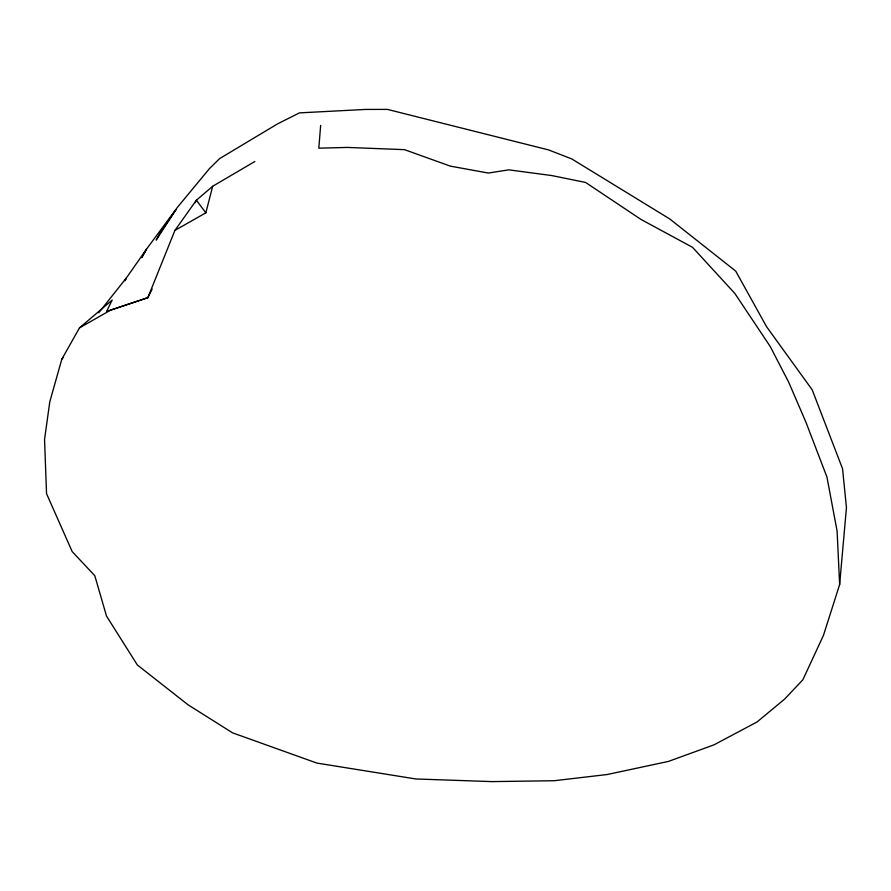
<?xml version="1.0" encoding="UTF-8"?>
<svg xmlns="http://www.w3.org/2000/svg" width="891" height="891" viewBox="0 0 891 891"><rect width="100%" height="100%" fill="white"/><g stroke="black" fill="none" stroke-linecap="round" stroke-linejoin="round"><path stroke-width="1.34" d="M320.66 125.408L318.811 148.173L347.457 147.427L404.525 149.655L450.233 166.105L488.301 173.054L508.806 169.847L551.562 175.527L585.576 182.443L640.93 219.398L692.507 247.308L734.763 293.339L770.247 346.521L788.58 381.961L805.965 422.267L826.959 477.097L837.106 531.159L839.634 584.552L823.429 635.439L802.869 679.755L784.726 699.012L757.083 721.955L714.014 744.843L668.439 761.415L607.061 774.546L554.213 780.728L492.01 781.607L415.841 778.968L316.906 763.086L232.573 732.847L188.012 704.77L137.348 664.976L106.497 616.026L94.791 575.686L72.182 551.596L46.544 493.67L44.55 439.463L49.773 401.841L61.813 359.24L79.477 327.888L112.177 300.078L106.586 311.405L147.85 297.672L152.149 289.04M839.634 584.552L846.45 507.658L842.563 468.766L812.191 389.801L766.628 326.797L735.71 271.098L669.653 218.896L571.732 158.91L548.488 149.888L387.385 109.393L365.421 109.437L299.409 112.89L277.569 123.871L219.665 158.576L209.463 168.588L177.532 207.191L146.503 249.168L126.244 278.137L98.756 312.741M79.477 327.888L110.406 310.257L147.85 297.672L174.926 230.379L205.843 212.838L212.671 186.275L254.859 161.483M195.151 202.703L196.388 200.23L212.671 186.275M124.985 280.609L126.244 278.137L124.963 280.576M141.758 257.622L146.503 249.168L141.68 257.633M174.926 230.379L196.388 200.23L205.843 212.838M61.813 359.24L63.528 357.079M160.525 232.05L156.192 240.091L175.895 209.741L160.525 232.05"/></g></svg>
